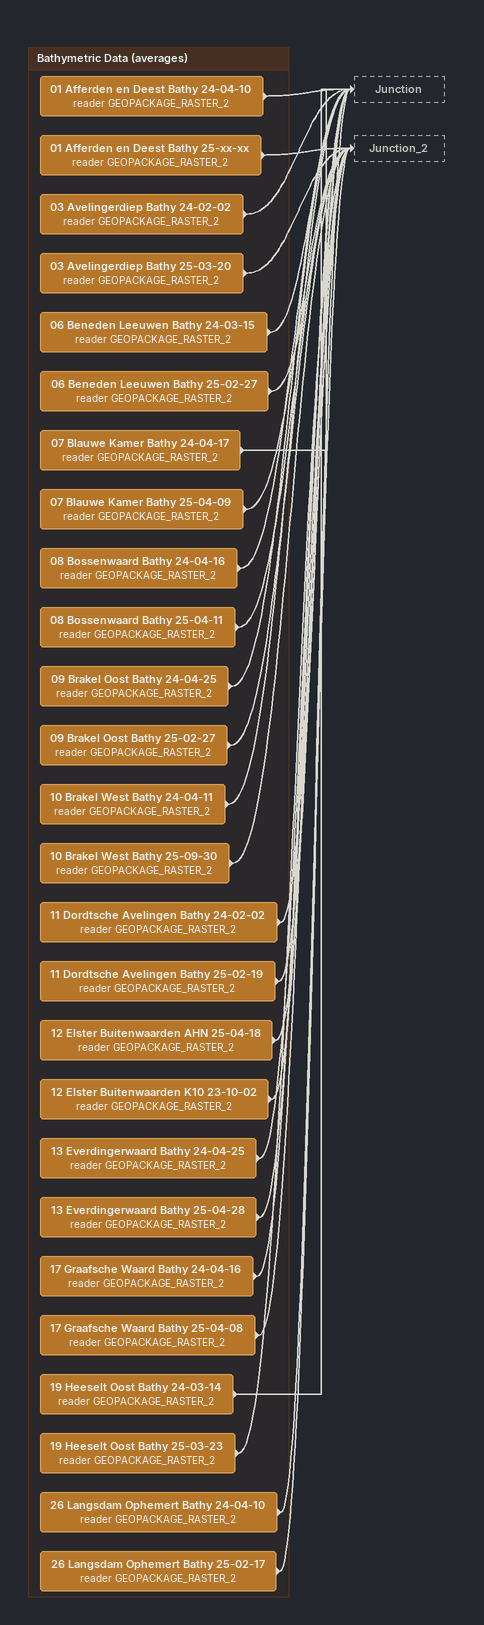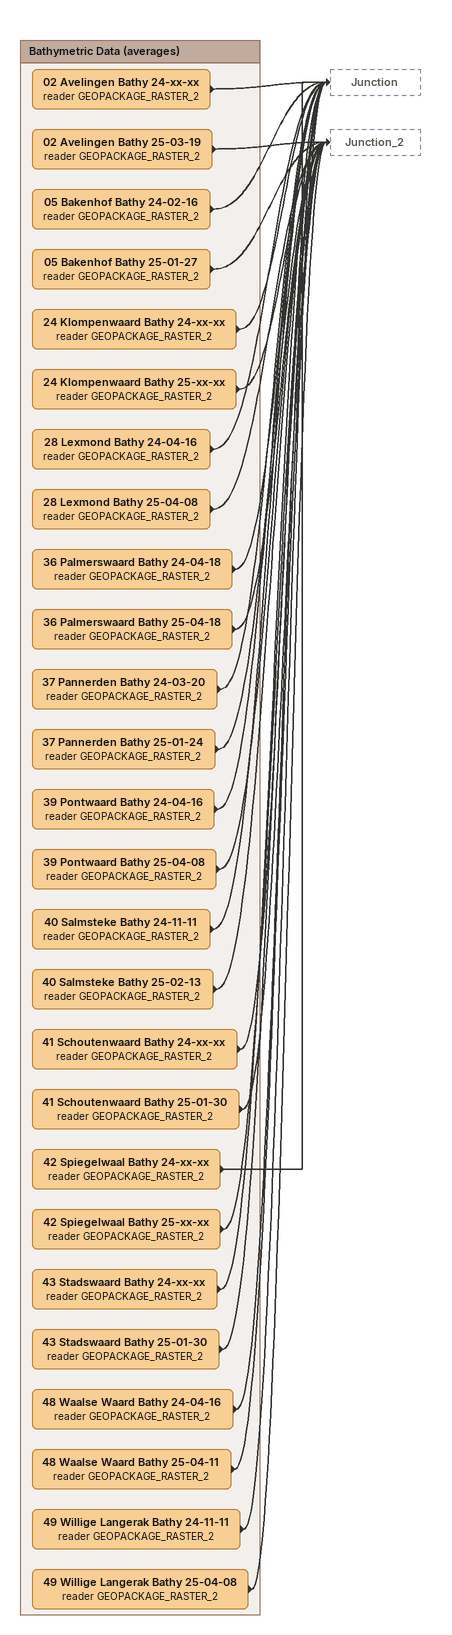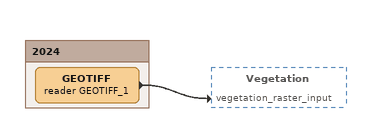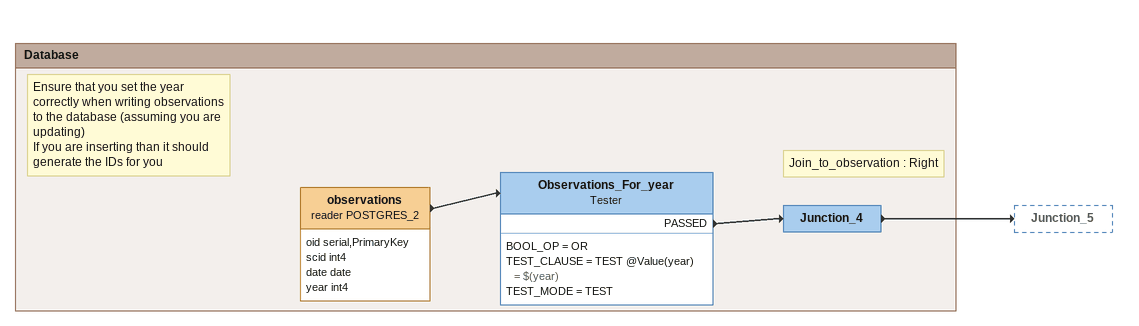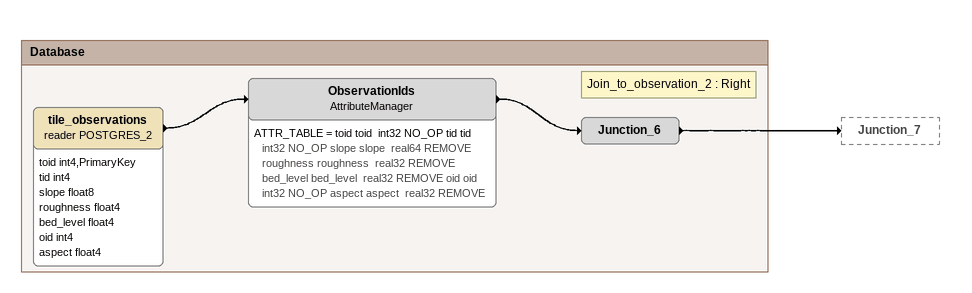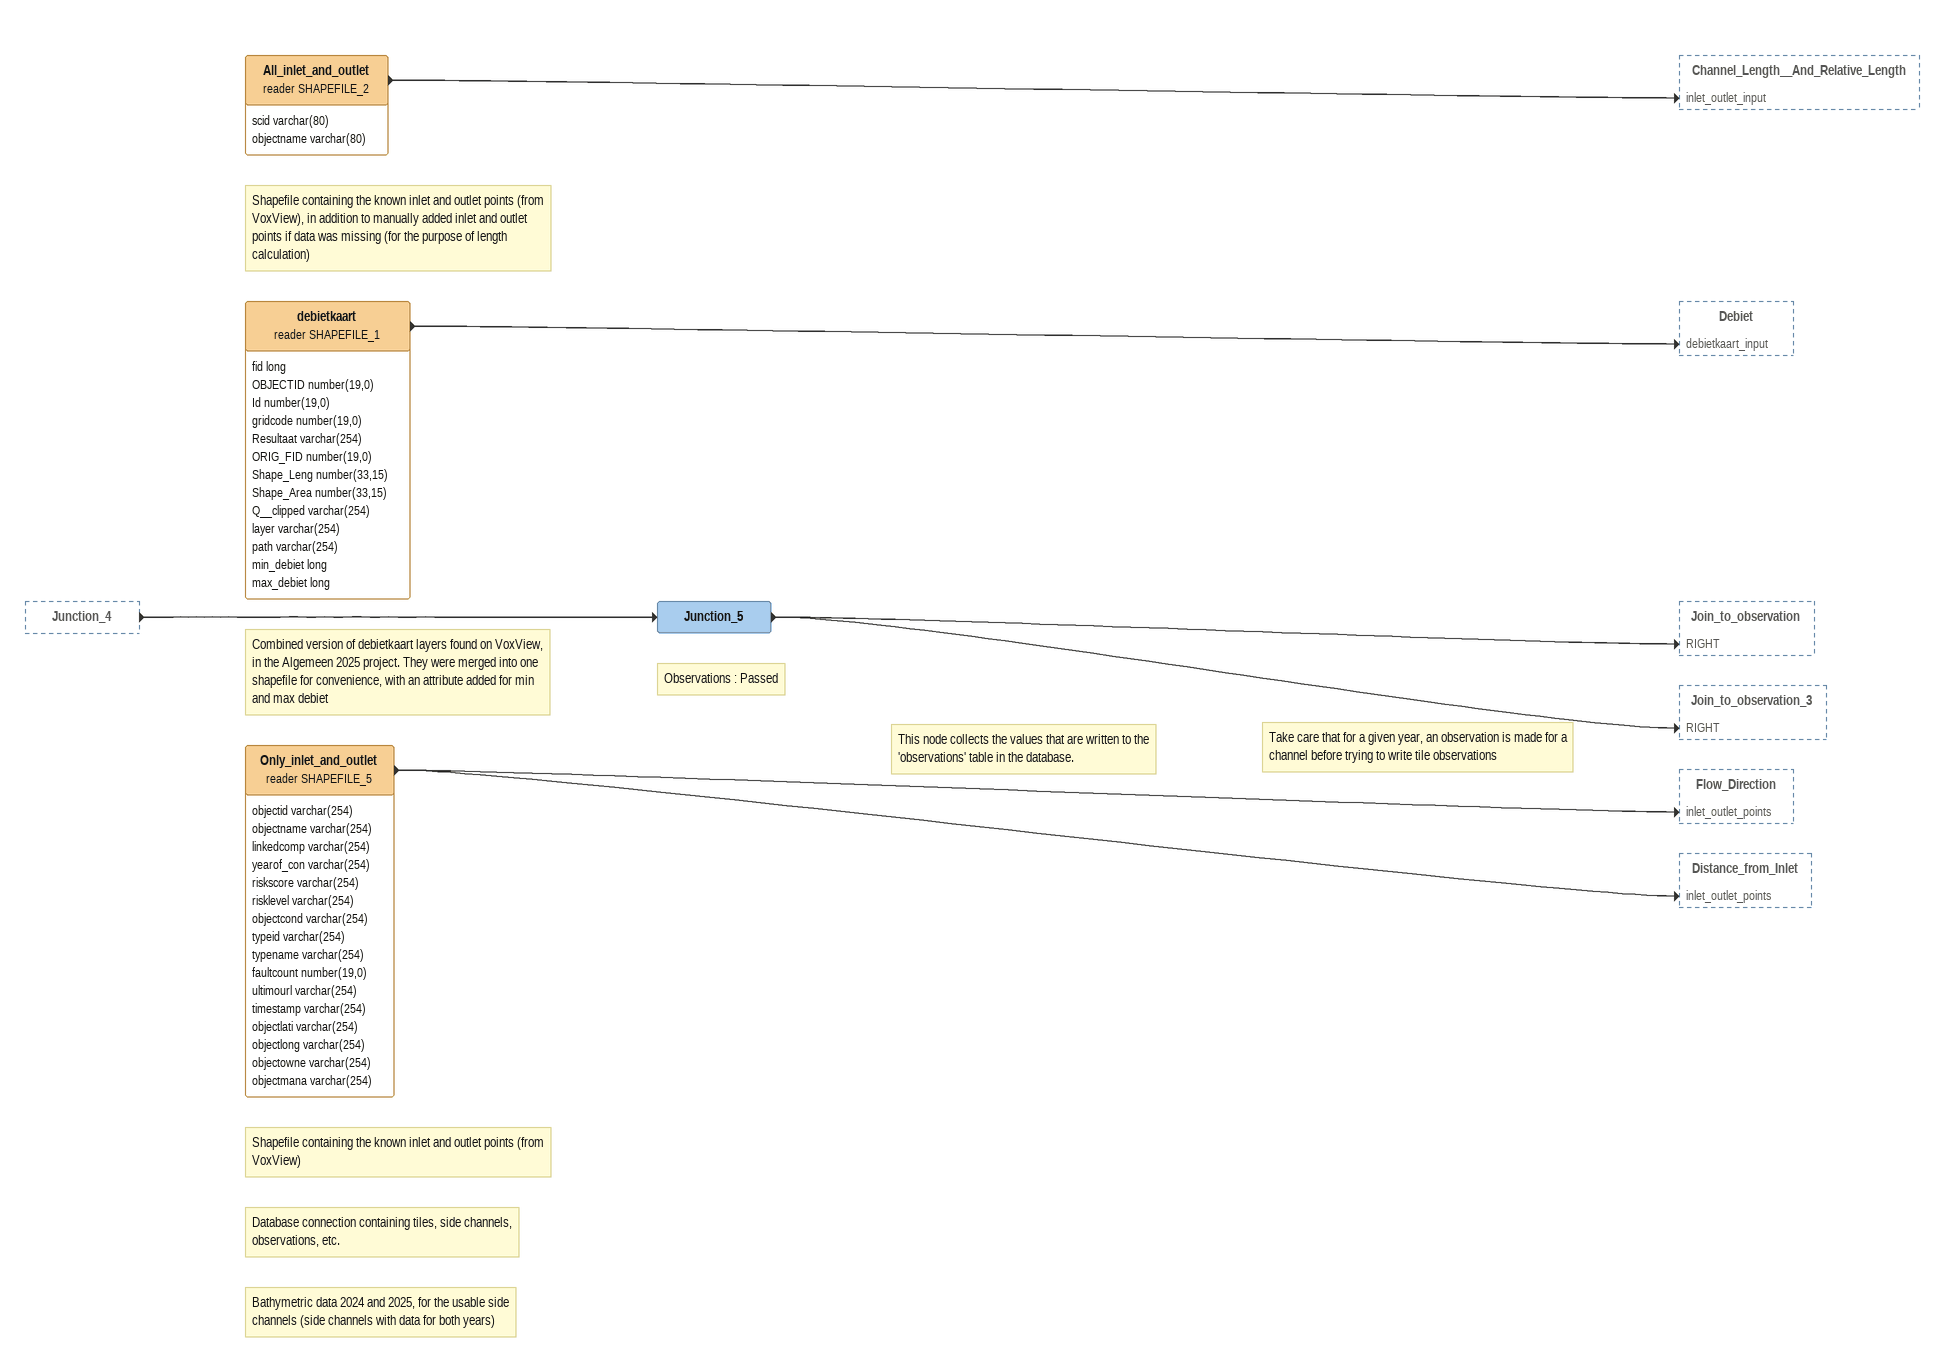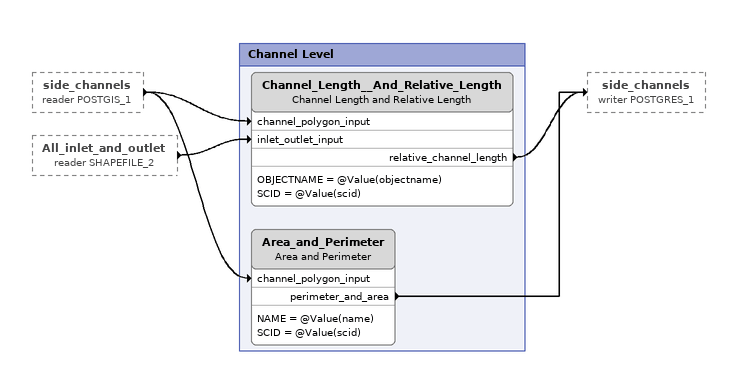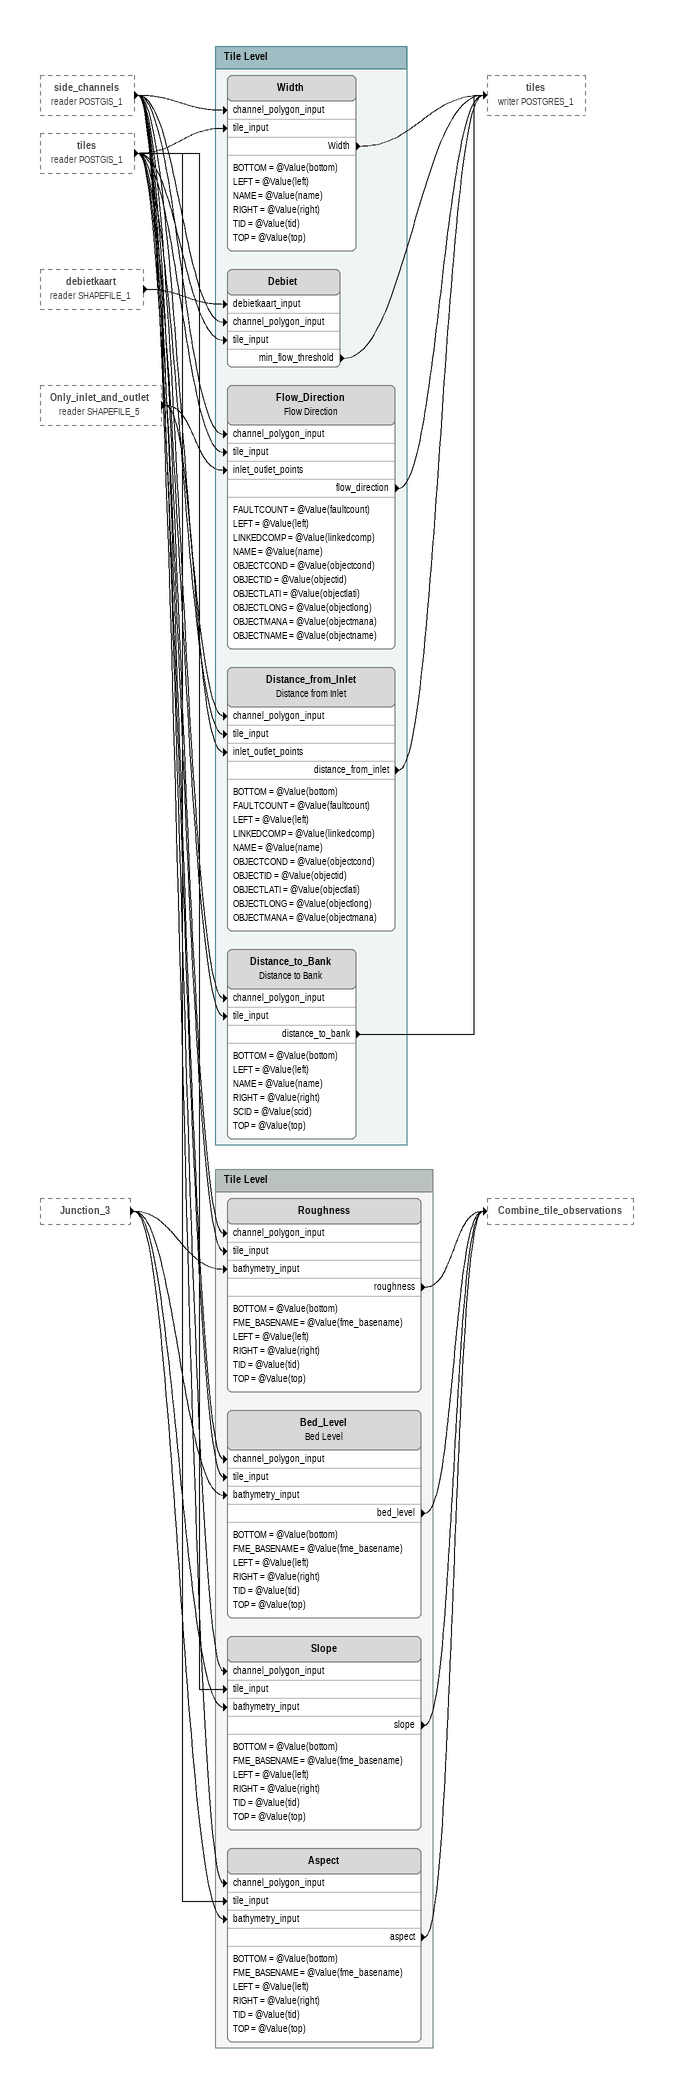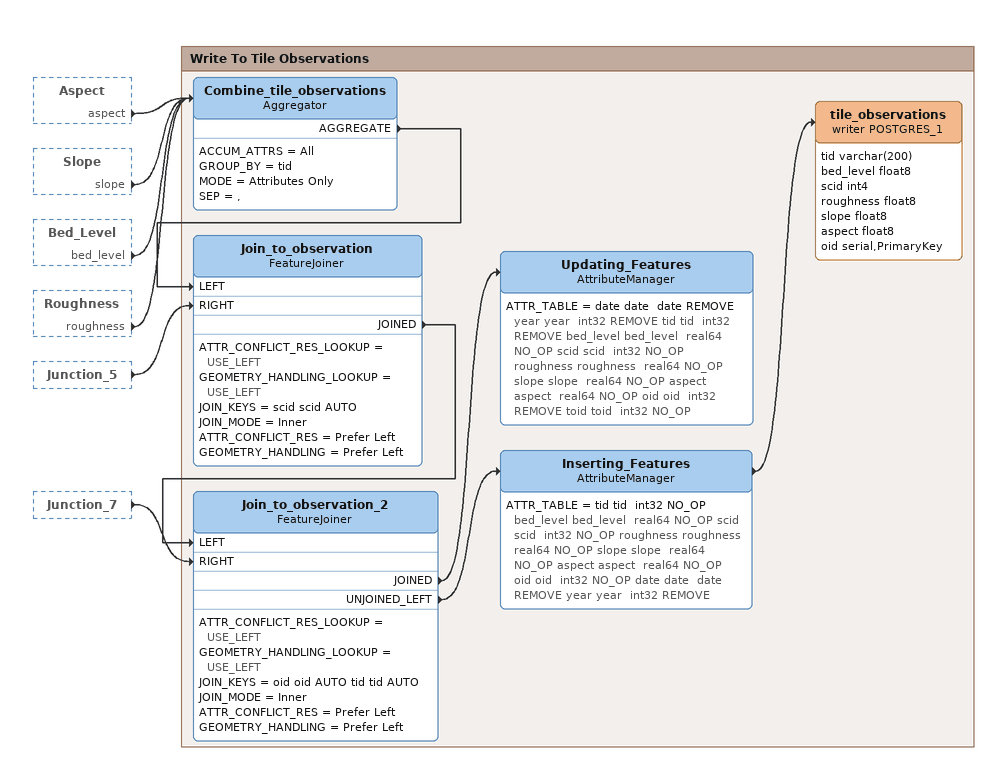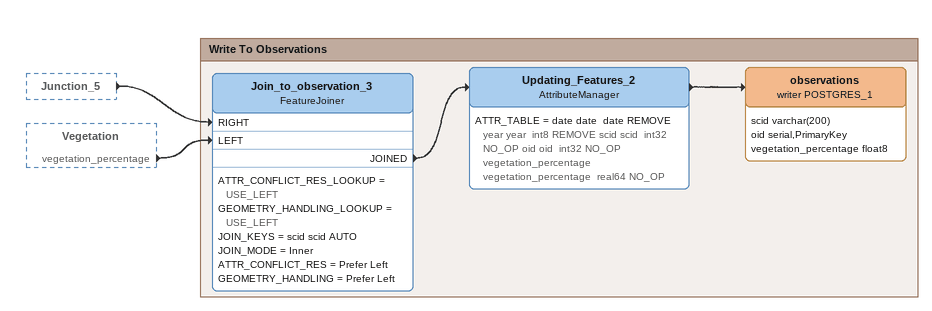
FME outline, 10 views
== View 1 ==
Bookmark: Bathymetric Data (averages)
26 Langsdam Ophemert Bathy 24-04-10 (reader GEOPACKAGE_RASTER_2)
    -> Junction
26 Langsdam Ophemert Bathy 25-02-17 (reader GEOPACKAGE_RASTER_2)
    -> Junction_2
01 Afferden en Deest Bathy 24-04-10 (reader GEOPACKAGE_RASTER_2)
    -> Junction
01 Afferden en Deest Bathy 25-xx-xx (reader GEOPACKAGE_RASTER_2)
    -> Junction_2
03 Avelingerdiep Bathy 24-02-02 (reader GEOPACKAGE_RASTER_2)
    -> Junction
03 Avelingerdiep Bathy 25-03-20 (reader GEOPACKAGE_RASTER_2)
    -> Junction_2
06 Beneden Leeuwen Bathy 24-03-15 (reader GEOPACKAGE_RASTER_2)
    -> Junction
06 Beneden Leeuwen Bathy 25-02-27 (reader GEOPACKAGE_RASTER_2)
    -> Junction_2
07 Blauwe Kamer Bathy 24-04-17 (reader GEOPACKAGE_RASTER_2)
    -> Junction
07 Blauwe Kamer Bathy 25-04-09 (reader GEOPACKAGE_RASTER_2)
    -> Junction_2
08 Bossenwaard Bathy 24-04-16 (reader GEOPACKAGE_RASTER_2)
    -> Junction
08 Bossenwaard Bathy 25-04-11 (reader GEOPACKAGE_RASTER_2)
    -> Junction_2
09 Brakel Oost Bathy 24-04-25 (reader GEOPACKAGE_RASTER_2)
    -> Junction
09 Brakel Oost Bathy 25-02-27 (reader GEOPACKAGE_RASTER_2)
    -> Junction_2
10 Brakel West Bathy 24-04-11 (reader GEOPACKAGE_RASTER_2)
    -> Junction
10 Brakel West Bathy 25-09-30 (reader GEOPACKAGE_RASTER_2)
    -> Junction_2
11 Dordtsche Avelingen Bathy 24-02-02 (reader GEOPACKAGE_RASTER_2)
    -> Junction
11 Dordtsche Avelingen Bathy 25-02-19 (reader GEOPACKAGE_RASTER_2)
    -> Junction_2
12 Elster Buitenwaarden AHN 25-04-18 (reader GEOPACKAGE_RASTER_2)
    -> Junction_2
12 Elster Buitenwaarden K10 23-10-02 (reader GEOPACKAGE_RASTER_2)
    -> Junction
13 Everdingerwaard Bathy 24-04-25 (reader GEOPACKAGE_RASTER_2)
    -> Junction
13 Everdingerwaard Bathy 25-04-28 (reader GEOPACKAGE_RASTER_2)
    -> Junction_2
17 Graafsche Waard Bathy 24-04-16 (reader GEOPACKAGE_RASTER_2)
    -> Junction
17 Graafsche Waard Bathy 25-04-08 (reader GEOPACKAGE_RASTER_2)
    -> Junction_2
19 Heeselt Oost Bathy 24-03-14 (reader GEOPACKAGE_RASTER_2)
    -> Junction
19 Heeselt Oost Bathy 25-03-23 (reader GEOPACKAGE_RASTER_2)
    -> Junction_2

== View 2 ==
Bookmark: Bathymetric Data (averages)
24 Klompenwaard Bathy 24-xx-xx (reader GEOPACKAGE_RASTER_2)
    -> Junction
24 Klompenwaard Bathy 25-xx-xx (reader GEOPACKAGE_RASTER_2)
    -> Junction_2
36 Palmerswaard Bathy 24-04-18 (reader GEOPACKAGE_RASTER_2)
    -> Junction
36 Palmerswaard Bathy 25-04-18 (reader GEOPACKAGE_RASTER_2)
    -> Junction_2
41 Schoutenwaard Bathy 24-xx-xx (reader GEOPACKAGE_RASTER_2)
    -> Junction
41 Schoutenwaard Bathy 25-01-30 (reader GEOPACKAGE_RASTER_2)
    -> Junction_2
42 Spiegelwaal Bathy 24-xx-xx (reader GEOPACKAGE_RASTER_2)
    -> Junction
42 Spiegelwaal Bathy 25-xx-xx (reader GEOPACKAGE_RASTER_2)
    -> Junction_2
43 Stadswaard Bathy 24-xx-xx (reader GEOPACKAGE_RASTER_2)
    -> Junction
43 Stadswaard Bathy 25-01-30 (reader GEOPACKAGE_RASTER_2)
    -> Junction_2
48 Waalse Waard Bathy 24-04-16 (reader GEOPACKAGE_RASTER_2)
    -> Junction
48 Waalse Waard Bathy 25-04-11 (reader GEOPACKAGE_RASTER_2)
    -> Junction_2
49 Willige Langerak Bathy 24-11-11 (reader GEOPACKAGE_RASTER_2)
    -> Junction
49 Willige Langerak Bathy 25-04-08 (reader GEOPACKAGE_RASTER_2)
    -> Junction_2
02 Avelingen Bathy 24-xx-xx (reader GEOPACKAGE_RASTER_2)
    -> Junction
02 Avelingen Bathy 25-03-19 (reader GEOPACKAGE_RASTER_2)
    -> Junction_2
05 Bakenhof Bathy 24-02-16 (reader GEOPACKAGE_RASTER_2)
    -> Junction
05 Bakenhof Bathy 25-01-27 (reader GEOPACKAGE_RASTER_2)
    -> Junction_2
28 Lexmond Bathy 24-04-16 (reader GEOPACKAGE_RASTER_2)
    -> Junction
28 Lexmond Bathy 25-04-08 (reader GEOPACKAGE_RASTER_2)
    -> Junction_2
37 Pannerden Bathy 24-03-20 (reader GEOPACKAGE_RASTER_2)
    -> Junction
37 Pannerden Bathy 25-01-24 (reader GEOPACKAGE_RASTER_2)
    -> Junction_2
39 Pontwaard Bathy 24-04-16 (reader GEOPACKAGE_RASTER_2)
    -> Junction
39 Pontwaard Bathy 25-04-08 (reader GEOPACKAGE_RASTER_2)
    -> Junction_2
40 Salmsteke Bathy 24-11-11 (reader GEOPACKAGE_RASTER_2)
    -> Junction
40 Salmsteke Bathy 25-02-13 (reader GEOPACKAGE_RASTER_2)
    -> Junction_2

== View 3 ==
Bookmark: 2024
GEOTIFF (reader GEOTIFF_1)
    -> Vegetation [vegetation_raster_input]

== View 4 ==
Bookmark: Database
observations (reader POSTGRES_2)
    attributes: oid serial,PrimaryKey, scid int4, date date, year int4
    -> Observations_For_year
Note: Ensure that you set the year correctly when writing observations to the database (assuming you are updating) / If you are inserting than it should generate the IDs for you
Observations_For_year: Tester
    BOOL_OP = OR
    TEST_CLAUSE = TEST @Value(year) = $(year)
    TEST_MODE = TEST
    PASSED -> Junction_4
Note: Join_to_observation : Right
Junction_4
    -> Junction_5

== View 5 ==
Bookmark: Database
tile_observations (reader POSTGRES_2)
    attributes: toid int4,PrimaryKey, tid int4, slope float8, roughness float4, bed_level float4, oid int4, aspect float4
    -> ObservationIds
ObservationIds: AttributeManager
    ATTR_TABLE = toid toid  int32 NO_OP tid tid  int32 NO_OP slope slope  real64 REMOVE roughness roughness  real32 REMOVE bed_level bed_level  real32 REMOVE oid oid  int32 NO_OP aspect aspect  real32 REMOVE
    -> Junction_6
Note: Join_to_observation_2 : Right
Junction_6
    -> Junction_7

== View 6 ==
Junction_4 [outside]
    -> Junction_5
Note: Shapefile containing the known inlet and outlet points (from VoxView)
Note: Database connection containing tiles, side channels, observations, etc.
Note: Bathymetric data 2024 and 2025, for the usable side channels (side channels with data for both years)
Only_inlet_and_outlet (reader SHAPEFILE_5)
    attributes: objectid varchar(254), objectname varchar(254), linkedcomp varchar(254), yearof_con varchar(254), riskscore varchar(254), risklevel varchar(254), objectcond varchar(254), typeid varchar(254), typename varchar(254), faultcount number(19,0), ultimourl varchar(254), timestamp varchar(254), objectlati varchar(254), objectlong varchar(254), objectowne varchar(254), objectmana varchar(254)
    -> Flow_Direction [inlet_outlet_points]
    -> Distance_from_Inlet [inlet_outlet_points]
Note: Shapefile containing the known inlet and outlet points (from VoxView), in addition to manually added inlet and outlet points if data was missing (for the purpose of length calculation)
All_inlet_and_outlet (reader SHAPEFILE_2)
    attributes: scid varchar(80), objectname varchar(80)
    -> Channel_Length__And_Relative_Length [inlet_outlet_input]
Note: Combined version of debietkaart layers found on VoxView, in the Algemeen 2025 project. They were merged into one shapefile for convenience, with an attribute added for min and max debiet
debietkaart (reader SHAPEFILE_1)
    attributes: fid long, OBJECTID number(19,0), Id number(19,0), gridcode number(19,0), Resultaat varchar(254), ORIG_FID number(19,0), Shape_Leng number(33,15), Shape_Area number(33,15), Q__clipped varchar(254), layer varchar(254), path varchar(254), min_debiet long, max_debiet long
    -> Debiet [debietkaart_input]
Note: Observations : Passed
Note: This node collects the values that are written to the 'observations' table in the database.
Note: Take care that for a given year, an observation is made for a channel before trying to write tile observations
Junction_5
    -> Join_to_observation [RIGHT]
    -> Join_to_observation_3 [RIGHT]

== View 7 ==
side_channels (reader POSTGIS_1) [outside]
    -> Channel_Length__And_Relative_Length [channel_polygon_input]
    -> Area_and_Perimeter [channel_polygon_input]
All_inlet_and_outlet (reader SHAPEFILE_2) [outside]
    -> Channel_Length__And_Relative_Length [inlet_outlet_input]

Bookmark: Channel Level
Channel_Length__And_Relative_Length: Channel Length and Relative Length
    OBJECTNAME = @Value(objectname)
    SCID = @Value(scid)
    relative_channel_length -> side_channels (writer POSTGRES_1)
Area_and_Perimeter: Area and Perimeter
    NAME = @Value(name)
    SCID = @Value(scid)
    perimeter_and_area -> side_channels (writer POSTGRES_1)

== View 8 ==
side_channels (reader POSTGIS_1) [outside]
    -> Debiet [channel_polygon_input]
    -> Roughness [channel_polygon_input]
    -> Bed_Level [channel_polygon_input]
    -> Slope [channel_polygon_input]
    -> Aspect [channel_polygon_input]
    -> Width [channel_polygon_input]
    -> Flow_Direction [channel_polygon_input]
    -> Distance_from_Inlet [channel_polygon_input]
    -> Distance_to_Bank [channel_polygon_input]
tiles (reader POSTGIS_1) [outside]
    -> Debiet [tile_input]
    -> Roughness [tile_input]
    -> Bed_Level [tile_input]
    -> Slope [tile_input]
    -> Aspect [tile_input]
    -> Width [tile_input]
    -> Flow_Direction [tile_input]
    -> Distance_from_Inlet [tile_input]
    -> Distance_to_Bank [tile_input]
debietkaart (reader SHAPEFILE_1) [outside]
    -> Debiet [debietkaart_input]
Only_inlet_and_outlet (reader SHAPEFILE_5) [outside]
    -> Flow_Direction [inlet_outlet_points]
    -> Distance_from_Inlet [inlet_outlet_points]
Junction_3 [outside]
    -> Roughness [bathymetry_input]
    -> Bed_Level [bathymetry_input]
    -> Slope [bathymetry_input]
    -> Aspect [bathymetry_input]

Bookmark: Tile Level
Width
    BOTTOM = @Value(bottom)
    LEFT = @Value(left)
    NAME = @Value(name)
    RIGHT = @Value(right)
    TID = @Value(tid)
    TOP = @Value(top)
    Width -> tiles (writer POSTGRES_1)
Debiet
    min_flow_threshold -> tiles (writer POSTGRES_1)
Flow_Direction: Flow Direction
    FAULTCOUNT = @Value(faultcount)
    LEFT = @Value(left)
    LINKEDCOMP = @Value(linkedcomp)
    NAME = @Value(name)
    OBJECTCOND = @Value(objectcond)
    OBJECTID = @Value(objectid)
    OBJECTLATI = @Value(objectlati)
    OBJECTLONG = @Value(objectlong)
    OBJECTMANA = @Value(objectmana)
    OBJECTNAME = @Value(objectname)
    flow_direction -> tiles (writer POSTGRES_1)
Distance_from_Inlet: Distance from Inlet
    BOTTOM = @Value(bottom)
    FAULTCOUNT = @Value(faultcount)
    LEFT = @Value(left)
    LINKEDCOMP = @Value(linkedcomp)
    NAME = @Value(name)
    OBJECTCOND = @Value(objectcond)
    OBJECTID = @Value(objectid)
    OBJECTLATI = @Value(objectlati)
    OBJECTLONG = @Value(objectlong)
    OBJECTMANA = @Value(objectmana)
    distance_from_inlet -> tiles (writer POSTGRES_1)
Distance_to_Bank: Distance to Bank
    BOTTOM = @Value(bottom)
    LEFT = @Value(left)
    NAME = @Value(name)
    RIGHT = @Value(right)
    SCID = @Value(scid)
    TOP = @Value(top)
    distance_to_bank -> tiles (writer POSTGRES_1)

Bookmark: Tile Level
Roughness
    BOTTOM = @Value(bottom)
    FME_BASENAME = @Value(fme_basename)
    LEFT = @Value(left)
    RIGHT = @Value(right)
    TID = @Value(tid)
    TOP = @Value(top)
    roughness -> Combine_tile_observations
Bed_Level: Bed Level
    BOTTOM = @Value(bottom)
    FME_BASENAME = @Value(fme_basename)
    LEFT = @Value(left)
    RIGHT = @Value(right)
    TID = @Value(tid)
    TOP = @Value(top)
    bed_level -> Combine_tile_observations
Slope
    BOTTOM = @Value(bottom)
    FME_BASENAME = @Value(fme_basename)
    LEFT = @Value(left)
    RIGHT = @Value(right)
    TID = @Value(tid)
    TOP = @Value(top)
    slope -> Combine_tile_observations
Aspect
    BOTTOM = @Value(bottom)
    FME_BASENAME = @Value(fme_basename)
    LEFT = @Value(left)
    RIGHT = @Value(right)
    TID = @Value(tid)
    TOP = @Value(top)
    aspect -> Combine_tile_observations

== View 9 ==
Aspect [outside]
    aspect -> Combine_tile_observations
Slope [outside]
    slope -> Combine_tile_observations
Bed_Level [outside]
    bed_level -> Combine_tile_observations
Roughness [outside]
    roughness -> Combine_tile_observations
Junction_5 [outside]
    -> Join_to_observation [RIGHT]
Junction_7 [outside]
    -> Join_to_observation_2 [RIGHT]

Bookmark: Write To Tile Observations
Combine_tile_observations: Aggregator
    ACCUM_ATTRS = All
    GROUP_BY = tid
    MODE = Attributes Only
    SEP = ,
    AGGREGATE -> Join_to_observation [LEFT]
Join_to_observation: FeatureJoiner
    ATTR_CONFLICT_RES_LOOKUP = USE_LEFT
    GEOMETRY_HANDLING_LOOKUP = USE_LEFT
    JOIN_KEYS = scid scid AUTO
    JOIN_MODE = Inner
    ATTR_CONFLICT_RES = Prefer Left
    GEOMETRY_HANDLING = Prefer Left
    JOINED -> Join_to_observation_2 [LEFT]
Join_to_observation_2: FeatureJoiner
    ATTR_CONFLICT_RES_LOOKUP = USE_LEFT
    GEOMETRY_HANDLING_LOOKUP = USE_LEFT
    JOIN_KEYS = oid oid AUTO tid tid AUTO
    JOIN_MODE = Inner
    ATTR_CONFLICT_RES = Prefer Left
    GEOMETRY_HANDLING = Prefer Left
    JOINED -> Updating_Features
    UNJOINED_LEFT -> Inserting_Features
Updating_Features: AttributeManager
    ATTR_TABLE = date date  date REMOVE year year  int32 REMOVE tid tid  int32 REMOVE bed_level bed_level  real64 NO_OP scid scid  int32 NO_OP roughness roughness  real64 NO_OP slope slope  real64 NO_OP aspect aspect  real64 NO_OP oid oid  int32 REMOVE toid toid  int32 NO_OP
Inserting_Features: AttributeManager
    ATTR_TABLE = tid tid  int32 NO_OP bed_level bed_level  real64 NO_OP scid scid  int32 NO_OP roughness roughness  real64 NO_OP slope slope  real64 NO_OP aspect aspect  real64 NO_OP oid oid  int32 NO_OP date date  date REMOVE year year  int32 REMOVE
    -> tile_observations (writer POSTGRES_1)
tile_observations (writer POSTGRES_1)
    attributes: tid varchar(200), bed_level float8, scid int4, roughness float8, slope float8, aspect float8, oid serial,PrimaryKey

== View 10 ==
Junction_5 [outside]
    -> Join_to_observation_3 [RIGHT]
Vegetation [outside]
    vegetation_percentage -> Join_to_observation_3 [LEFT]

Bookmark: Write To Observations
Join_to_observation_3: FeatureJoiner
    ATTR_CONFLICT_RES_LOOKUP = USE_LEFT
    GEOMETRY_HANDLING_LOOKUP = USE_LEFT
    JOIN_KEYS = scid scid AUTO
    JOIN_MODE = Inner
    ATTR_CONFLICT_RES = Prefer Left
    GEOMETRY_HANDLING = Prefer Left
    JOINED -> Updating_Features_2
Updating_Features_2: AttributeManager
    ATTR_TABLE = date date  date REMOVE year year  int8 REMOVE scid scid  int32 NO_OP oid oid  int32 NO_OP vegetation_percentage vegetation_percentage  real64 NO_OP
    -> observations (writer POSTGRES_1)
observations (writer POSTGRES_1)
    attributes: scid varchar(200), oid serial,PrimaryKey, vegetation_percentage float8
